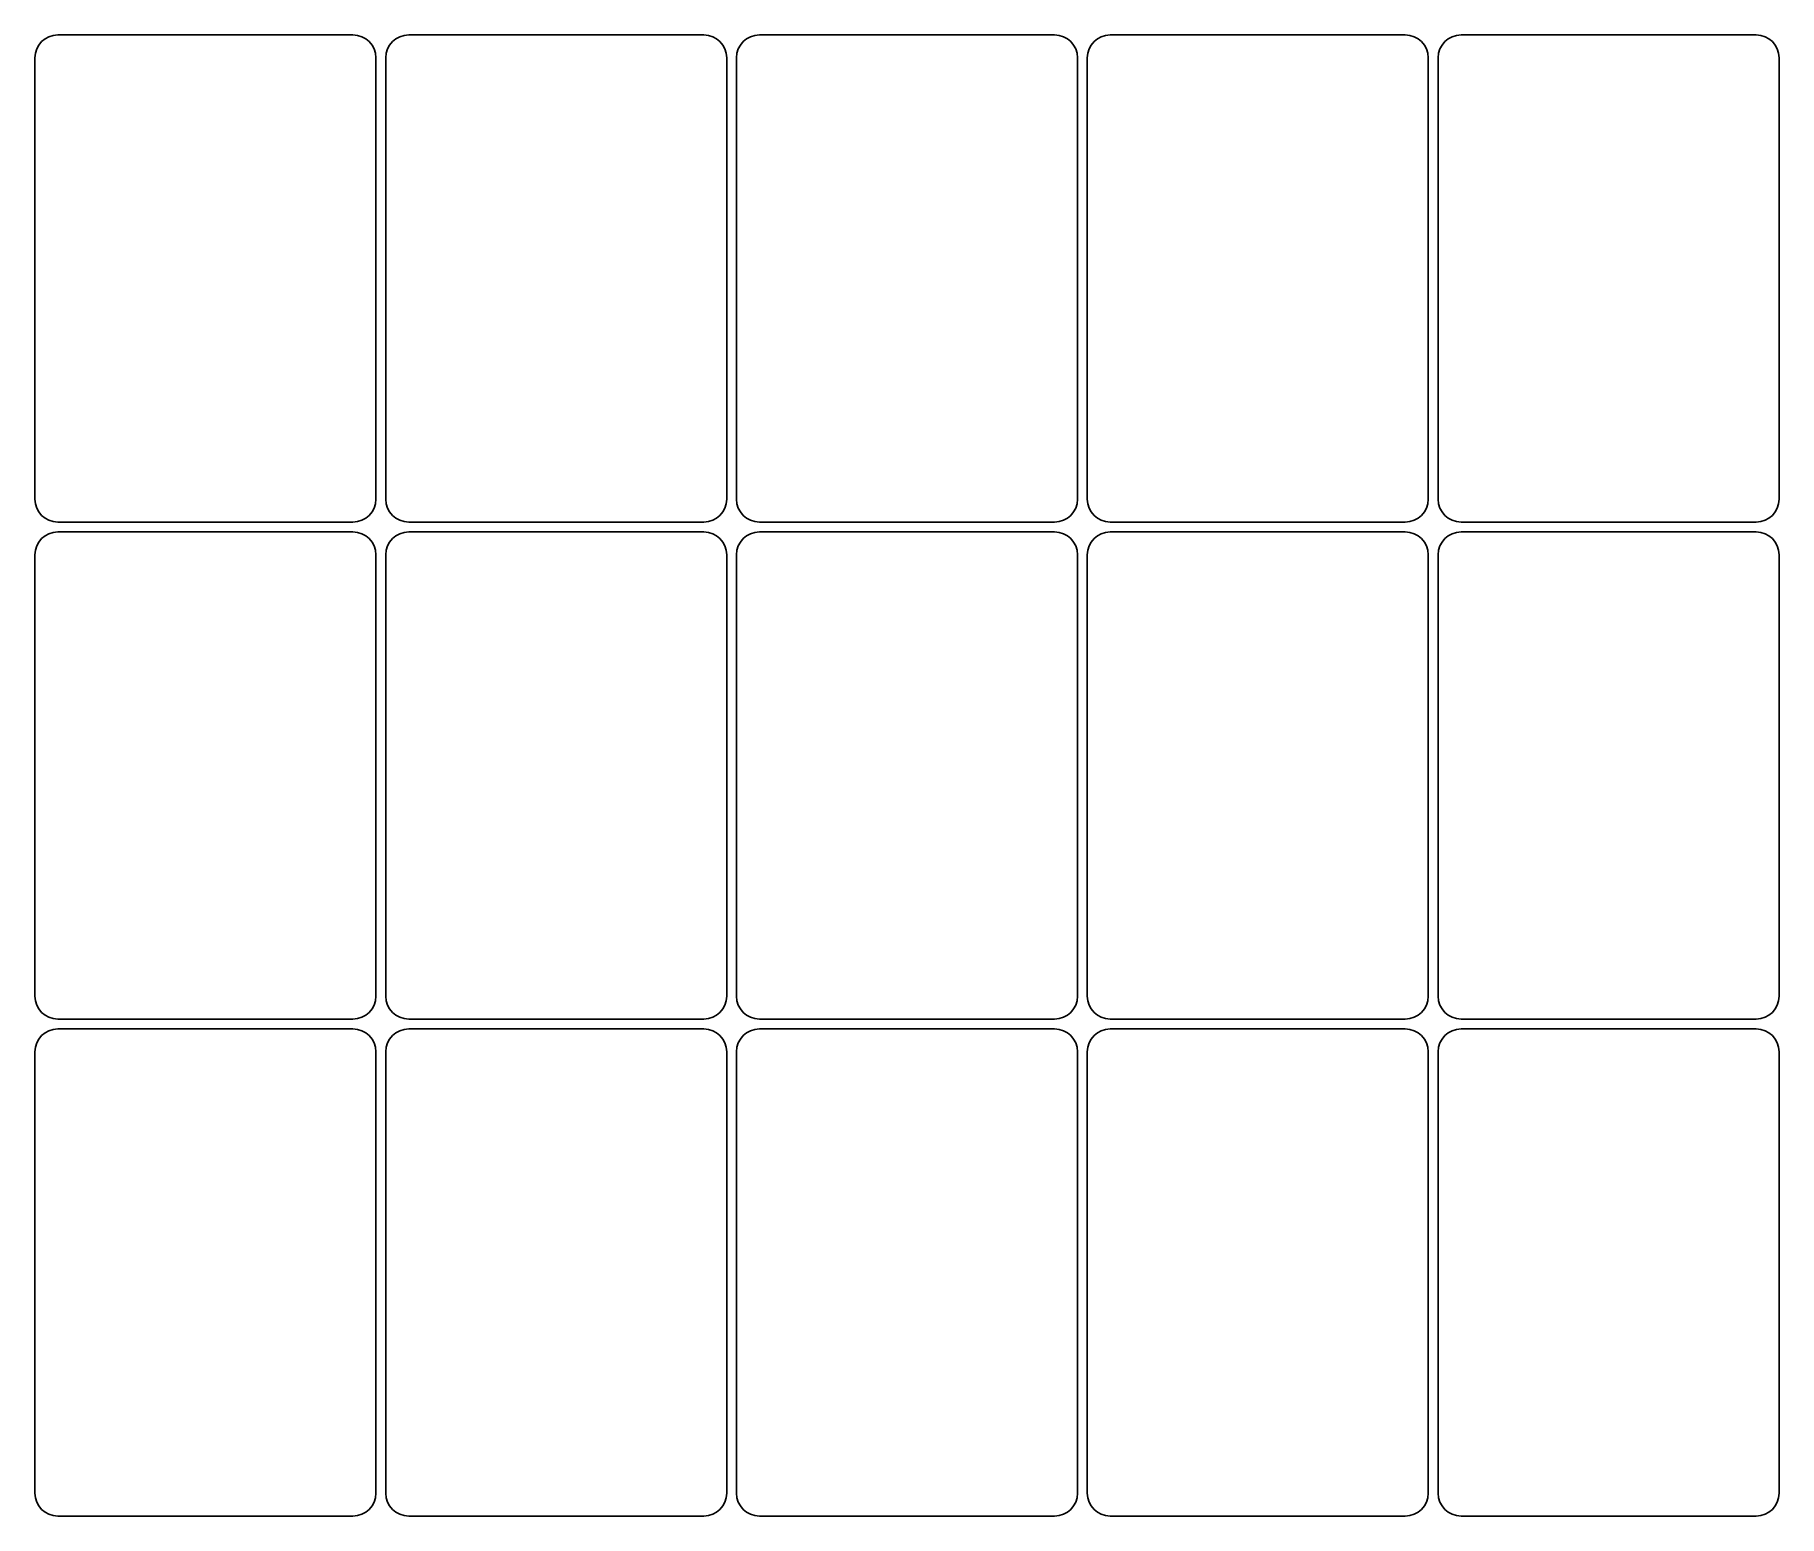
# Model space of a CAD drawing. Header units: inches. Extents: x 1.03 to 9.98, y -8.05 to -0.45.
import ezdxf

# ---------------------------------------------------------------- set-up
doc = ezdxf.new("R2010")
doc.units = ezdxf.units.IN

msp = doc.modelspace()

# ---------------------------------------------------------------- linework, layer by layer
for p, q in [((2.6586, -0.45), (1.1448, -0.45)), ((4.4586, -0.45), (2.9448, -0.45)), ((6.2586, -0.45), (4.7448, -0.45)), ((8.0586, -0.45), (6.5448, -0.45)), ((9.8586, -0.45), (8.3448, -0.45)), ((1.0267, -0.5681), (1.0267, -2.8319)), ((2.7767, -2.8319), (2.7767, -0.5681)), ((2.8267, -0.5681), (2.8267, -2.8319)), ((4.5767, -2.8319), (4.5767, -0.5681)), ((4.6267, -0.5681), (4.6267, -2.8319)), ((6.3767, -2.8319), (6.3767, -0.5681)), ((6.4267, -0.5681), (6.4267, -2.8319)), ((8.1767, -2.8319), (8.1767, -0.5681)), ((8.2267, -0.5681), (8.2267, -2.8319)), ((9.9767, -2.8319), (9.9767, -0.5681)), ((1.1448, -2.95), (2.6586, -2.95)), ((2.9448, -2.95), (4.4586, -2.95)), ((4.7448, -2.95), (6.2586, -2.95)), ((6.5448, -2.95), (8.0586, -2.95)), ((8.3448, -2.95), (9.8586, -2.95)), ((2.6586, -3), (1.1448, -3)), ((4.4586, -3), (2.9448, -3)), ((6.2586, -3), (4.7448, -3)), ((8.0586, -3), (6.5448, -3)), ((9.8586, -3), (8.3448, -3)), ((1.0267, -3.1181), (1.0267, -5.3819)), ((2.7767, -5.3819), (2.7767, -3.1181)), ((2.8267, -3.1181), (2.8267, -5.3819)), ((4.5767, -5.3819), (4.5767, -3.1181)), ((4.6267, -3.1181), (4.6267, -5.3819)), ((6.3767, -5.3819), (6.3767, -3.1181)), ((6.4267, -3.1181), (6.4267, -5.3819)), ((8.1767, -5.3819), (8.1767, -3.1181)), ((8.2267, -3.1181), (8.2267, -5.3819)), ((9.9767, -5.3819), (9.9767, -3.1181)), ((1.1448, -5.5), (2.6586, -5.5)), ((2.9448, -5.5), (4.4586, -5.5)), ((4.7448, -5.5), (6.2586, -5.5)), ((6.5448, -5.5), (8.0586, -5.5)), ((8.3448, -5.5), (9.8586, -5.5)), ((2.6586, -5.55), (1.1448, -5.55)), ((4.4586, -5.55), (2.9448, -5.55)), ((6.2586, -5.55), (4.7448, -5.55)), ((8.0586, -5.55), (6.5448, -5.55)), ((9.8586, -5.55), (8.3448, -5.55)), ((1.0267, -5.6681), (1.0267, -7.9319)), ((2.7767, -7.9319), (2.7767, -5.6681)), ((2.8267, -5.6681), (2.8267, -7.9319)), ((4.5767, -7.9319), (4.5767, -5.6681)), ((4.6267, -5.6681), (4.6267, -7.9319)), ((6.3767, -7.9319), (6.3767, -5.6681)), ((6.4267, -5.6681), (6.4267, -7.9319)), ((8.1767, -7.9319), (8.1767, -5.6681)), ((8.2267, -5.6681), (8.2267, -7.9319)), ((9.9767, -7.9319), (9.9767, -5.6681)), ((1.1448, -8.05), (2.6586, -8.05)), ((2.9448, -8.05), (4.4586, -8.05)), ((4.7448, -8.05), (6.2586, -8.05)), ((6.5448, -8.05), (8.0586, -8.05)), ((8.3448, -8.05), (9.8586, -8.05))]:
    msp.add_line(p, q)
for centre, start, end in [((1.1448, -0.5681), 90, 180), ((2.6586, -0.5681), 0, 90), ((2.9448, -0.5681), 90, 180), ((4.4586, -0.5681), 0, 90), ((4.7448, -0.5681), 90, 180), ((6.2586, -0.5681), 0, 90), ((6.5448, -0.5681), 90, 180), ((8.0586, -0.5681), 0, 90), ((8.3448, -0.5681), 90, 180), ((9.8586, -0.5681), 0, 90), ((1.1448, -2.8319), 180, 270), ((2.6586, -2.8319), 270, 360), ((2.9448, -2.8319), 180, 270), ((4.4586, -2.8319), 270, 360), ((4.7448, -2.8319), 180, 270), ((6.2586, -2.8319), 270, 360), ((6.5448, -2.8319), 180, 270), ((8.0586, -2.8319), 270, 360), ((8.3448, -2.8319), 180, 270), ((9.8586, -2.8319), 270, 360), ((1.1448, -3.1181), 90, 180), ((2.6586, -3.1181), 0, 90), ((2.9448, -3.1181), 90, 180), ((4.4586, -3.1181), 0, 90), ((4.7448, -3.1181), 90, 180), ((6.2586, -3.1181), 0, 90), ((6.5448, -3.1181), 90, 180), ((8.0586, -3.1181), 0, 90), ((8.3448, -3.1181), 90, 180), ((9.8586, -3.1181), 0, 90), ((1.1448, -5.3819), 180, 270), ((2.6586, -5.3819), 270, 360), ((2.9448, -5.3819), 180, 270), ((4.4586, -5.3819), 270, 360), ((4.7448, -5.3819), 180, 270), ((6.2586, -5.3819), 270, 360), ((6.5448, -5.3819), 180, 270), ((8.0586, -5.3819), 270, 360), ((8.3448, -5.3819), 180, 270), ((9.8586, -5.3819), 270, 360), ((1.1448, -5.6681), 90, 180), ((2.6586, -5.6681), 0, 90), ((2.9448, -5.6681), 90, 180), ((4.4586, -5.6681), 0, 90), ((4.7448, -5.6681), 90, 180), ((6.2586, -5.6681), 0, 90), ((6.5448, -5.6681), 90, 180), ((8.0586, -5.6681), 0, 90), ((8.3448, -5.6681), 90, 180), ((9.8586, -5.6681), 0, 90), ((1.1448, -7.9319), 180, 270), ((2.6586, -7.9319), 270, 360), ((2.9448, -7.9319), 180, 270), ((4.4586, -7.9319), 270, 360), ((4.7448, -7.9319), 180, 270), ((6.2586, -7.9319), 270, 360), ((6.5448, -7.9319), 180, 270), ((8.0586, -7.9319), 270, 360), ((8.3448, -7.9319), 180, 270), ((9.8586, -7.9319), 270, 360)]:
    msp.add_arc(centre, 0.1181, start, end)

doc.saveas('drawing.dxf')
